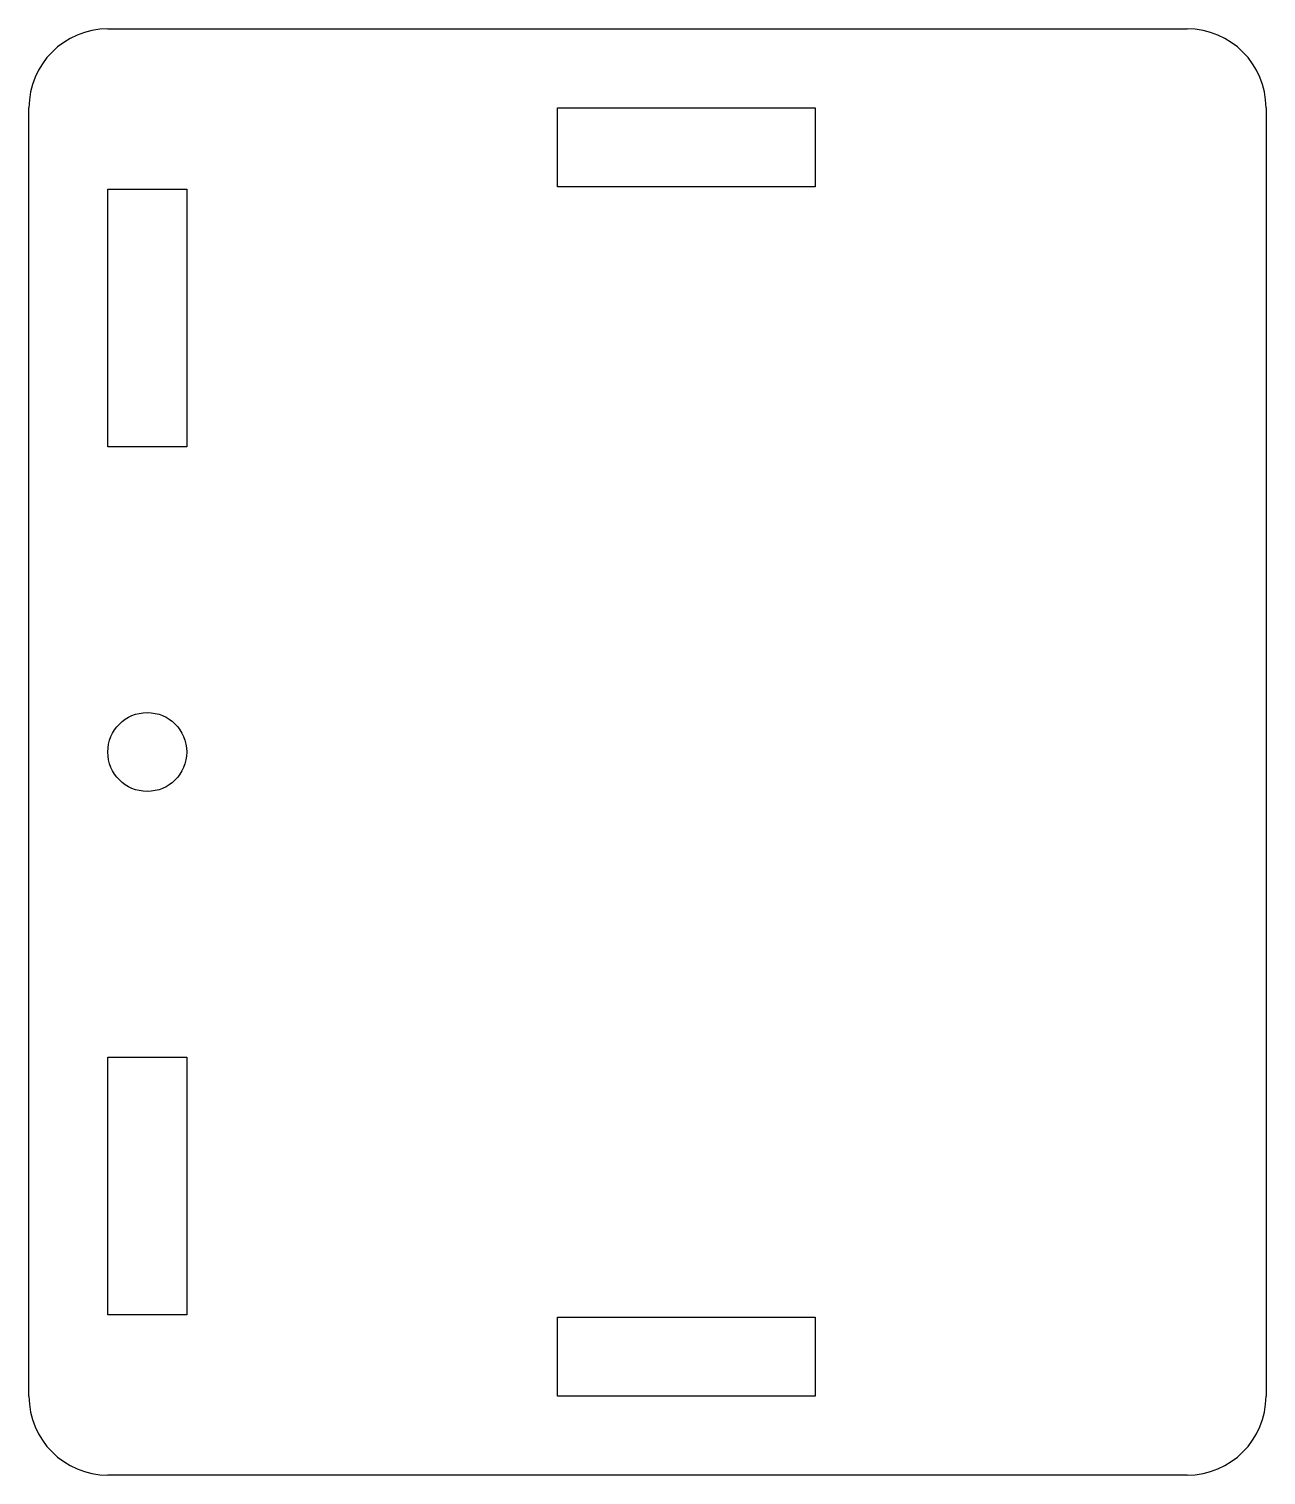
# Model space of a CAD drawing. Extents: x -44.9 to 2.1, y -27.5 to 27.5.
import ezdxf

# ---------------------------------------------------------------- set-up
doc = ezdxf.new("R2010")
doc.units = 0
doc.layers.get('0').update_dxf_attribs({"linetype": 'continuous'})

# ---------------------------------------------------------------- blocks, each defined once
blk = doc.blocks.new('FILLET008')
at = {"color": 0}
for p, q in [((-41.8909, 27.5), (-0.85, 27.5)), ((-44.8909, -24.5), (-44.8909, 24.5)), ((-24.7909, 24.5), (-14.9909, 24.5)), ((-24.7909, 21.5), (-24.7909, 24.5)), ((-14.9909, 24.5), (-14.9909, 21.5)), ((2.15, 24.5), (2.15, -24.5)), ((-14.9909, 21.5), (-24.7909, 21.5)), ((-41.8909, 21.4), (-38.8909, 21.4)), ((-41.8909, 11.6), (-41.8909, 21.4)), ((-38.8909, 21.4), (-38.8909, 11.6)), ((-38.8909, 11.6), (-41.8909, 11.6)), ((-41.8909, -11.6), (-38.8909, -11.6)), ((-41.8909, -21.4), (-41.8909, -11.6)), ((-38.8909, -11.6), (-38.8909, -21.4)), ((-38.8909, -21.4), (-41.8909, -21.4)), ((-24.7909, -21.5), (-14.9909, -21.5)), ((-24.7909, -24.5), (-24.7909, -21.5)), ((-14.9909, -21.5), (-14.9909, -24.5)), ((-14.9909, -24.5), (-24.7909, -24.5)), ((-0.85, -27.5), (-41.8909, -27.5))]:
    blk.add_line(p, q, dxfattribs=at)
blk.add_circle((-40.3909, 0), 1.5, dxfattribs=at)
for centre, start, end in [((-41.8909, 24.5), 90, -180), ((-0.85, 24.5), 0, 90), ((-41.8909, -24.5), 180, -90), ((-0.85, -24.5), -90, 0)]:
    blk.add_arc(centre, 3, start, end, dxfattribs=at)

msp = doc.modelspace()

# ---------------------------------------------------------------- block references
at = {"color": 0}
msp.add_blockref('FILLET008', (0, 0), dxfattribs=at)

doc.saveas('drawing.dxf')
